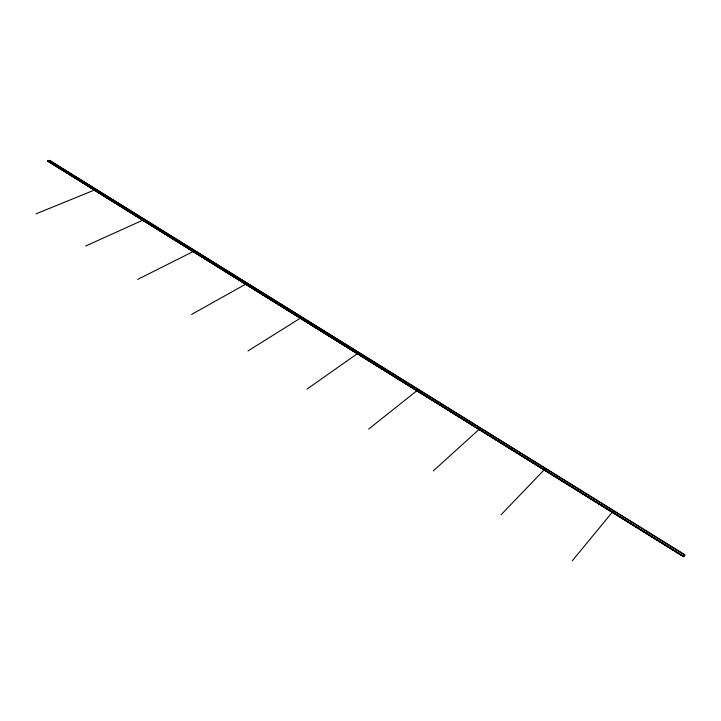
<?xml version="1.0" encoding="UTF-8"?>
<svg xmlns="http://www.w3.org/2000/svg" width="721" height="721" viewBox="0 0 721 721"><rect width="100%" height="100%" fill="white"/><g stroke="black" fill="none" stroke-linecap="round" stroke-linejoin="round"><path stroke-width="1.08" d="M246.645 283.47L246.672 283.569M612.859 511.766L613.012 511.135M194.319 251.368L194.075 251.259M544.842 469.371L545.274 469.11L544.734 469.155M47.82 161.18L683.634 556.675L47.82 161.18L49.695 160.495L684.77 555.044M47.965 160.846L358.517 352.966M49.244 161.828L50.903 161.216M49.695 160.495L684.914 554.8M49.659 161.675L49.172 161.306M49.866 161.594L49.379 161.225M50.073 161.522L49.587 161.153M50.281 161.441L49.794 161.071M50.488 161.369L50.001 160.999M36.05 213.84L94.541 189.993M95.19 189.848L95.136 189.74M95.19 189.704L95.442 189.497M143.569 219.707L144.056 220.031M142.974 220.121L85.727 245.978M479.871 428.31C480.835 429.905 478.582 427.76 480.096 428.698M479.627 428.689L480.096 428.77M193.363 251.458L137.711 279.387M245.834 284.092L191.543 314.455M300.504 318.087L247.961 350.965M301.117 317.637L301.432 317.375M300.9 317.321L301.099 317.817M357.526 353.551L306.948 389.133M357.814 353.2L358.184 352.92M417.053 390.575L368.656 429.067M417.612 390.286L418.09 390.196M479.24 429.256L433.303 470.903M544.292 469.704L501.095 514.767M544.932 469.11C543.156 468.163 546.482 470.443 544.851 468.695M612.399 512.063L572.258 560.821M612.85 511.504L612.408 511.054L613.499 511.423M613.084 511.568L613.535 511.64L612.562 511.369M194.228 250.98L194.445 250.998M683.841 556.342L47.856 160.891M683.634 556.675L684.788 555.008M417.567 389.908L418.126 389.89M246.366 283.461L247.078 283.876L246.528 283.353M47.947 160.954L49.614 160.341M48.758 161.459L50.416 160.846M49.001 161.612L50.668 160.999M417.982 390.277L417.423 390.277M300.918 317.835L301.468 317.853M95.091 189.407L95.848 189.794L95.001 189.803M417.901 390.295L417.63 389.782M301.234 317.898L301.459 317.501M246.393 283.353L246.294 283.75M358.256 352.83L357.715 352.848L358.067 353.272M358.175 353.317L358.743 353.281L358.355 352.866M194.237 250.8L193.67 250.872L194.03 251.287M143.849 219.581L143.263 219.635L143.704 219.986M94.523 190.119L683.697 556.585"/></g></svg>
